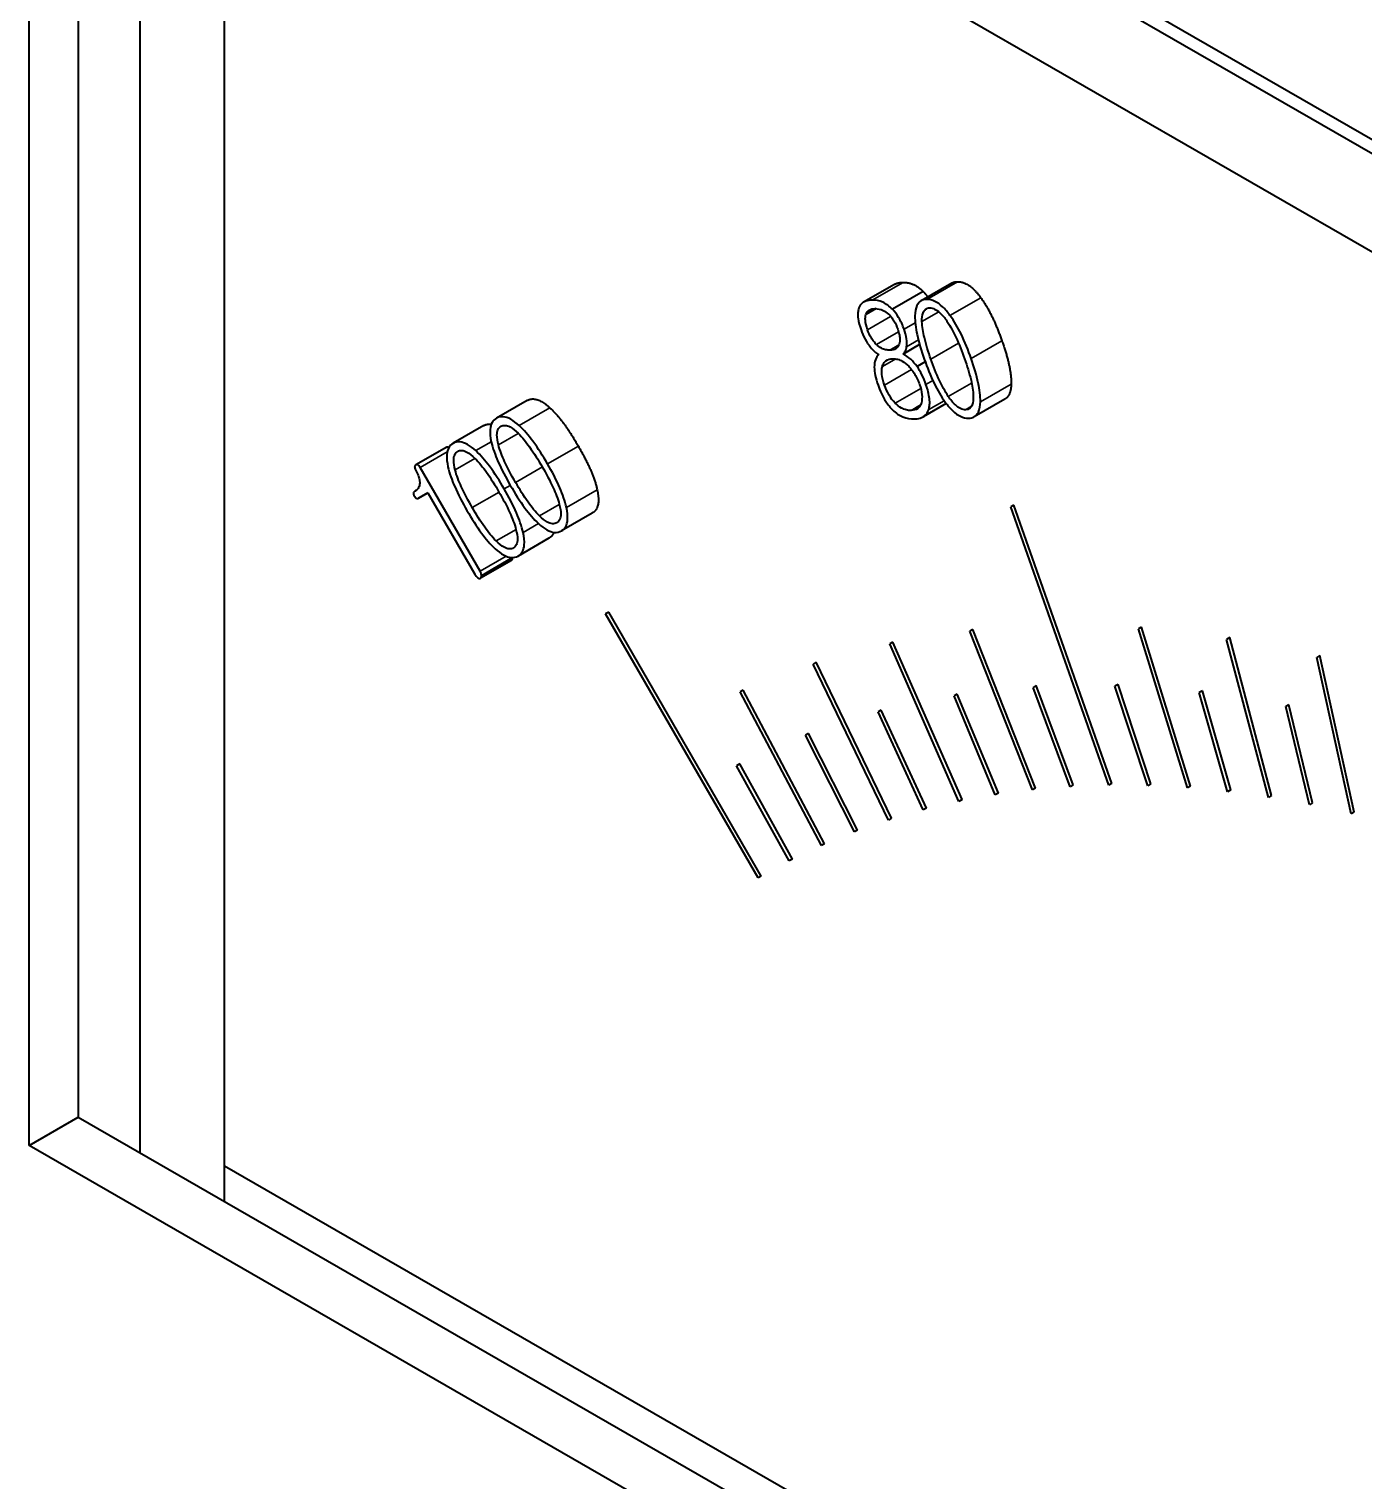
# Model space of a CAD drawing. Header units: millimetres. Extents: x 0 to 4752, y 0 to 3360.
# Drawn here: x 3766.16 to 3790.69, y 2688.41 to 2715.09 of the extents above; entities that cross this region are included whole.
import ezdxf

# ---------------------------------------------------------------- set-up
doc = ezdxf.new("R2010")
doc.units = ezdxf.units.MM
doc.header["$LTSCALE"] = 8
doc.layers.add('가시적인 것(ISO)', color=3, linetype='Continuous', lineweight=40)
doc.layers.add('가시적인 좁은 것(ISO)', color=3, linetype='Continuous', lineweight=35)

msp = doc.modelspace()

# ---------------------------------------------------------------- linework, layer by layer
at = {"layer": '가시적인 것(ISO)'}
for p, q in [((3766.161, 2727.279), (3827.255, 2692.097)), ((3766.161, 2694.577), (3766.161, 2727.279)), ((3767.066, 2726.757), (3767.066, 2695.098)), ((3827.029, 2691.962), (3768.198, 2725.84)), ((3768.198, 2725.84), (3768.198, 2694.446)), ((3771.168, 2722.331), (3824.059, 2691.873)), ((3769.753, 2693.551), (3769.753, 2721.511)), ((3783.119, 2710.425), (3782.554, 2710.099)), ((3782.063, 2710.401), (3781.497, 2710.075)), ((3782.591, 2710.271), (3782.025, 2709.946)), ((3781.725, 2709.956), (3781.538, 2709.848)), ((3782.526, 2709.294), (3782.226, 2709.121)), ((3782.629, 2708.977), (3782.478, 2708.891)), ((3775.315, 2708.268), (3774.749, 2707.943)), ((3784.095, 2708.293), (3783.529, 2707.968)), ((3783.015, 2708.213), (3782.59, 2707.968)), ((3774.519, 2707.806), (3773.953, 2707.481)), ((3773.836, 2707.41), (3773.27, 2707.084)), ((3774.449, 2705.13), (3773.346, 2707.039)), ((3773.317, 2706.472), (3773.488, 2706.571)), ((3773.488, 2706.57), (3773.317, 2706.471)), ((3773.488, 2706.571), (3774.351, 2705.077)), ((3776.509, 2706.197), (3775.943, 2705.871)), ((3784.259, 2706.344), (3784.202, 2706.311)), ((3786, 2701.197), (3784.202, 2706.311)), ((3786.057, 2701.229), (3784.259, 2706.344)), ((3775.713, 2705.735), (3775.147, 2705.41)), ((3775.041, 2705.374), (3774.475, 2705.048)), ((3775.024, 2705.328), (3774.458, 2705.002)), ((3776.813, 2704.377), (3776.757, 2704.345)), ((3779.557, 2699.495), (3776.757, 2704.345)), ((3779.613, 2699.527), (3776.813, 2704.377)), ((3783.503, 2704.061), (3783.447, 2704.028)), ((3784.599, 2701.113), (3783.447, 2704.028)), ((3784.655, 2701.146), (3783.503, 2704.061)), ((3786.605, 2704.102), (3786.548, 2704.069)), ((3787.447, 2701.151), (3786.548, 2704.069)), ((3787.504, 2701.183), (3786.605, 2704.102)), ((3782.033, 2703.829), (3781.977, 2703.796)), ((3783.249, 2700.9), (3781.977, 2703.796)), ((3783.305, 2700.933), (3782.033, 2703.829)), ((3788.224, 2703.911), (3788.167, 2703.878)), ((3788.934, 2700.975), (3788.167, 2703.878)), ((3788.991, 2701.008), (3788.224, 2703.911)), ((3789.88, 2703.579), (3789.824, 2703.547)), ((3790.455, 2700.671), (3789.824, 2703.547)), ((3790.511, 2700.703), (3789.88, 2703.579)), ((3780.624, 2703.457), (3780.568, 2703.424)), ((3781.955, 2700.558), (3780.568, 2703.424)), ((3782.011, 2700.591), (3780.624, 2703.457)), ((3779.283, 2702.946), (3779.226, 2702.913)), ((3780.779, 2700.122), (3779.283, 2702.946)), ((3784.669, 2703.029), (3784.612, 2702.996)), ((3785.293, 2701.171), (3784.612, 2702.996)), ((3785.35, 2701.204), (3784.669, 2703.029)), ((3786.173, 2703.049), (3786.116, 2703.016)), ((3786.718, 2701.19), (3786.116, 2703.016)), ((3786.775, 2701.223), (3786.173, 2703.049)), ((3787.722, 2702.932), (3787.665, 2702.899)), ((3788.242, 2701.112), (3787.722, 2702.932)), ((3780.723, 2700.089), (3779.226, 2702.913)), ((3783.216, 2702.872), (3783.159, 2702.84)), ((3783.917, 2701.023), (3783.159, 2702.84)), ((3783.973, 2701.055), (3783.216, 2702.872)), ((3788.186, 2701.079), (3787.665, 2702.899)), ((3789.31, 2702.678), (3789.254, 2702.646)), ((3789.747, 2700.872), (3789.31, 2702.678)), ((3781.82, 2702.579), (3781.763, 2702.547)), ((3782.594, 2700.745), (3781.763, 2702.547)), ((3782.651, 2700.778), (3781.82, 2702.579)), ((3789.691, 2700.839), (3789.254, 2702.646)), ((3780.486, 2702.151), (3780.429, 2702.119)), ((3781.387, 2700.372), (3780.486, 2702.151)), ((3781.331, 2700.34), (3780.429, 2702.119)), ((3779.22, 2701.59), (3779.163, 2701.557)), ((3780.131, 2699.808), (3779.163, 2701.557)), ((3780.188, 2699.84), (3779.22, 2701.59)), ((3784.655, 2701.146), (3784.599, 2701.113)), ((3785.35, 2701.204), (3785.293, 2701.171)), ((3786.057, 2701.229), (3786, 2701.197)), ((3786.775, 2701.223), (3786.718, 2701.19)), ((3787.504, 2701.183), (3787.447, 2701.151)), ((3788.242, 2701.112), (3788.186, 2701.079)), ((3783.305, 2700.933), (3783.249, 2700.9)), ((3783.973, 2701.055), (3783.917, 2701.023)), ((3788.991, 2701.008), (3788.934, 2700.975)), ((3789.747, 2700.872), (3789.691, 2700.839)), ((3782.011, 2700.591), (3781.955, 2700.558)), ((3782.651, 2700.778), (3782.594, 2700.745)), ((3790.511, 2700.703), (3790.455, 2700.671)), ((3781.387, 2700.372), (3781.331, 2700.34)), ((3780.779, 2700.122), (3780.723, 2700.089)), ((3780.188, 2699.84), (3780.131, 2699.808)), ((3779.613, 2699.527), (3779.557, 2699.495)), ((3766.161, 2694.577), (3767.066, 2695.098)), ((3767.066, 2695.098), (3827.255, 2660.437)), ((3827.255, 2659.395), (3766.161, 2694.577)), ((3769.753, 2694.205), (3806.098, 2673.275))]:
    msp.add_line(p, q, dxfattribs=at)
for points in [[(3782.063, 2710.401), (3782.124, 2710.436), (3782.221, 2710.438)], [(3782.221, 2710.438), (3782.429, 2710.44), (3782.591, 2710.271)], [(3783.119, 2710.425), (3783.163, 2710.45), (3783.224, 2710.451)], [(3783.224, 2710.451), (3783.434, 2710.454), (3783.65, 2710.157)], [(3782.591, 2710.271), (3782.636, 2710.225), (3782.675, 2710.169)], [(3783.65, 2710.157), (3783.861, 2709.872), (3784.039, 2709.364)], [(3784.039, 2709.364), (3784.217, 2708.858), (3784.208, 2708.57)], [(3784.208, 2708.57), (3784.203, 2708.356), (3784.095, 2708.293)], [(3775.314, 2708.268), (3775.481, 2708.364), (3775.732, 2708.133)], [(3775.732, 2708.133), (3775.976, 2707.912), (3776.255, 2707.43)], [(3774.518, 2707.806), (3774.581, 2707.842), (3774.655, 2707.832)], [(3773.836, 2707.41), (3773.856, 2707.422), (3773.878, 2707.407)], [(3776.255, 2707.43), (3776.531, 2706.951), (3776.601, 2706.628)], [(3776.601, 2706.628), (3776.676, 2706.294), (3776.51, 2706.198)], [(3775.806, 2705.845), (3775.778, 2705.773), (3775.714, 2705.736)], [(3775.041, 2705.374), (3775.042, 2705.339), (3775.024, 2705.328)], [(3775.04, 2705.381), (3775.041, 2705.377), (3775.041, 2705.374)]]:
    msp.add_open_spline(points, degree=2, dxfattribs=at)
for points, knots in [([(3781.4, 2709.937), (3781.395, 2709.914), (3781.392, 2709.889), (3781.39, 2709.835), (3781.392, 2709.806), (3781.405, 2709.709), (3781.425, 2709.638), (3781.449, 2709.567)], [-0.05407742, -0.05407742, -0.05407742, -0.05407742, -0.04170387, -0.04170387, -0.02885401, -0.02885401, 0, 0, 0, 0]), ([(3781.656, 2710.112), (3781.614, 2710.111), (3781.573, 2710.106), (3781.505, 2710.082), (3781.476, 2710.065), (3781.428, 2710.014), (3781.41, 2709.98), (3781.4, 2709.937)], [-0.06915213, -0.06915213, -0.06915213, -0.06915213, -0.04431365, -0.04431365, -0.02283702, -0.02283702, 0, 0, 0, 0]), ([(3781.538, 2709.848), (3781.544, 2709.866), (3781.552, 2709.881), (3781.572, 2709.908), (3781.585, 2709.919), (3781.63, 2709.948), (3781.67, 2709.955), (3781.71, 2709.956)], [-0.04510569, -0.04510569, -0.04510569, -0.04510569, -0.03487491, -0.03487491, -0.02424147, -0.02424147, 0, 0, 0, 0]), ([(3782.025, 2709.946), (3781.998, 2709.974), (3781.97, 2709.998), (3781.911, 2710.041), (3781.881, 2710.058), (3781.783, 2710.103), (3781.717, 2710.113), (3781.656, 2710.112)], [-0.06771176, -0.06771176, -0.06771176, -0.06771176, -0.05229404, -0.05229404, -0.03639937, -0.03639937, 0, 0, 0, 0]), ([(3781.71, 2709.956), (3781.756, 2709.956), (3781.806, 2709.948), (3781.891, 2709.907), (3781.924, 2709.884), (3781.957, 2709.854)], [-0.04530041, -0.04530041, -0.04530041, -0.04530041, -0.01808286, -0.01808286, 0, 0, 0, 0]), ([(3782.241, 2709.578), (3782.215, 2709.651), (3782.182, 2709.725), (3782.107, 2709.851), (3782.068, 2709.901), (3782.025, 2709.946)], [-0.05490986, -0.05490986, -0.05490986, -0.05490986, -0.02467919, -0.02467919, 0, 0, 0, 0]), ([(3782.658, 2710.125), (3782.618, 2710.125), (3782.58, 2710.116), (3782.518, 2710.077), (3782.494, 2710.049), (3782.452, 2709.96), (3782.442, 2709.894), (3782.44, 2709.823)], [-0.08068744, -0.08068744, -0.08068744, -0.08068744, -0.0564576, -0.0564576, -0.03310081, -0.03310081, 0, 0, 0, 0]), ([(3782.569, 2709.719), (3782.568, 2709.776), (3782.573, 2709.832), (3782.599, 2709.904), (3782.615, 2709.928), (3782.657, 2709.961), (3782.683, 2709.969), (3782.713, 2709.969)], [-0.06062977, -0.06062977, -0.06062977, -0.06062977, -0.03469408, -0.03469408, -0.01781987, -0.01781987, 0, 0, 0, 0]), ([(3783.084, 2709.831), (3783.041, 2709.89), (3782.995, 2709.945), (3782.9, 2710.034), (3782.854, 2710.067), (3782.755, 2710.115), (3782.705, 2710.126), (3782.658, 2710.125)], [-0.08043735, -0.08043735, -0.08043735, -0.08043735, -0.05283354, -0.05283354, -0.02780895, -0.02780895, 0, 0, 0, 0]), ([(3782.713, 2709.969), (3782.741, 2709.969), (3782.771, 2709.963), (3782.833, 2709.934), (3782.864, 2709.913), (3782.943, 2709.841), (3782.989, 2709.784), (3783.029, 2709.725)], [-0.06015213, -0.06015213, -0.06015213, -0.06015213, -0.04359102, -0.04359102, -0.02696915, -0.02696915, 0, 0, 0, 0]), ([(3781.569, 2709.569), (3781.549, 2709.627), (3781.533, 2709.685), (3781.526, 2709.78), (3781.528, 2709.816), (3781.538, 2709.848)], [-0.04154708, -0.04154708, -0.04154708, -0.04154708, -0.01773425, -0.01773425, 0, 0, 0, 0]), ([(3781.957, 2709.854), (3781.975, 2709.837), (3781.991, 2709.818), (3782.024, 2709.778), (3782.038, 2709.756), (3782.083, 2709.683), (3782.106, 2709.63), (3782.125, 2709.576)], [-0.04176558, -0.04176558, -0.04176558, -0.04176558, -0.03193271, -0.03193271, -0.02197825, -0.02197825, 0, 0, 0, 0]), ([(3782.44, 2709.823), (3782.437, 2709.717), (3782.454, 2709.598), (3782.511, 2709.332), (3782.559, 2709.176), (3782.612, 2709.026)], [-0.1107241, -0.1107241, -0.1107241, -0.1107241, -0.0614603, -0.0614603, 0, 0, 0, 0]), ([(3782.733, 2709.028), (3782.687, 2709.158), (3782.644, 2709.295), (3782.59, 2709.523), (3782.572, 2709.627), (3782.569, 2709.719)], [-0.0950204, -0.0950204, -0.0950204, -0.0950204, -0.04148092, -0.04148092, 0, 0, 0, 0]), ([(3783.029, 2709.725), (3783.091, 2709.634), (3783.146, 2709.531), (3783.253, 2709.303), (3783.306, 2709.166), (3783.352, 2709.036)], [-0.09489707, -0.09489707, -0.09489707, -0.09489707, -0.0534092, -0.0534092, 0, 0, 0, 0]), ([(3783.473, 2709.038), (3783.421, 2709.188), (3783.359, 2709.344), (3783.229, 2709.608), (3783.162, 2709.726), (3783.084, 2709.831)], [-0.1110915, -0.1110915, -0.1110915, -0.1110915, -0.0494916, -0.0494916, 0, 0, 0, 0]), ([(3781.449, 2709.567), (3781.47, 2709.509), (3781.495, 2709.45), (3781.554, 2709.341), (3781.586, 2709.292), (3781.623, 2709.247)], [-0.04641382, -0.04641382, -0.04641382, -0.04641382, -0.02231225, -0.02231225, 0, 0, 0, 0]), ([(3781.731, 2709.297), (3781.714, 2709.314), (3781.698, 2709.332), (3781.668, 2709.371), (3781.653, 2709.392), (3781.611, 2709.464), (3781.587, 2709.516), (3781.569, 2709.569)], [-0.04065357, -0.04065357, -0.04065357, -0.04065357, -0.03118607, -0.03118607, -0.02151807, -0.02151807, 0, 0, 0, 0]), ([(3782.125, 2709.576), (3782.136, 2709.546), (3782.145, 2709.516), (3782.158, 2709.459), (3782.162, 2709.432), (3782.165, 2709.368), (3782.161, 2709.333), (3782.151, 2709.303)], [-0.04122311, -0.04122311, -0.04122311, -0.04122311, -0.02883464, -0.02883464, -0.01752909, -0.01752909, 0, 0, 0, 0]), ([(3782.287, 2709.256), (3782.294, 2709.301), (3782.293, 2709.35), (3782.277, 2709.46), (3782.261, 2709.519), (3782.241, 2709.578)], [-0.04692104, -0.04692104, -0.04692104, -0.04692104, -0.02419071, -0.02419071, 0, 0, 0, 0]), ([(3781.623, 2709.247), (3781.647, 2709.218), (3781.672, 2709.191), (3781.723, 2709.146), (3781.748, 2709.128), (3781.774, 2709.115)], [-0.02801465, -0.02801465, -0.02801465, -0.02801465, -0.01348412, -0.01348412, 0, 0, 0, 0]), ([(3781.774, 2709.115), (3781.748, 2709.088), (3781.727, 2709.055), (3781.7, 2708.975), (3781.693, 2708.93), (3781.693, 2708.88)], [-0.04643335, -0.04643335, -0.04643335, -0.04643335, -0.02288948, -0.02288948, 0, 0, 0, 0]), ([(3781.979, 2709.192), (3781.954, 2709.192), (3781.928, 2709.194), (3781.877, 2709.206), (3781.852, 2709.215), (3781.794, 2709.244), (3781.762, 2709.267), (3781.731, 2709.297)], [-0.04554297, -0.04554297, -0.04554297, -0.04554297, -0.03061436, -0.03061436, -0.01732928, -0.01732928, 0, 0, 0, 0]), ([(3782.151, 2709.303), (3782.144, 2709.285), (3782.136, 2709.269), (3782.116, 2709.241), (3782.103, 2709.23), (3782.058, 2709.2), (3782.019, 2709.193), (3781.979, 2709.192)], [-0.04532425, -0.04532425, -0.04532425, -0.04532425, -0.03487391, -0.03487391, -0.02413803, -0.02413803, 0, 0, 0, 0]), ([(3782.226, 2709.121), (3782.242, 2709.136), (3782.254, 2709.155), (3782.275, 2709.2), (3782.282, 2709.227), (3782.287, 2709.256)], [-0.02846102, -0.02846102, -0.02846102, -0.02846102, -0.01475287, -0.01475287, 0, 0, 0, 0]), ([(3782.478, 2708.891), (3782.443, 2708.941), (3782.404, 2708.986), (3782.318, 2709.065), (3782.272, 2709.097), (3782.226, 2709.121)], [-0.04774051, -0.04774051, -0.04774051, -0.04774051, -0.02439817, -0.02439817, 0, 0, 0, 0]), ([(3781.693, 2708.88), (3781.694, 2708.832), (3781.7, 2708.781), (3781.723, 2708.669), (3781.741, 2708.61), (3781.762, 2708.55)], [-0.04646576, -0.04646576, -0.04646576, -0.04646576, -0.02440718, -0.02440718, 0, 0, 0, 0]), ([(3781.881, 2708.552), (3781.858, 2708.619), (3781.84, 2708.686), (3781.828, 2708.802), (3781.83, 2708.849), (3781.841, 2708.891)], [-0.05021029, -0.05021029, -0.05021029, -0.05021029, -0.02272057, -0.02272057, 0, 0, 0, 0]), ([(3781.841, 2708.891), (3781.847, 2708.914), (3781.856, 2708.935), (3781.879, 2708.972), (3781.892, 2708.987), (3781.943, 2709.025), (3781.987, 2709.035), (3782.034, 2709.036)], [-0.05379278, -0.05379278, -0.05379278, -0.05379278, -0.04091921, -0.04091921, -0.02808489, -0.02808489, 0, 0, 0, 0]), ([(3782.034, 2709.036), (3782.062, 2709.036), (3782.091, 2709.033), (3782.149, 2709.018), (3782.177, 2709.007), (3782.246, 2708.968), (3782.286, 2708.937), (3782.325, 2708.897)], [-0.05361032, -0.05361032, -0.05361032, -0.05361032, -0.03702101, -0.03702101, -0.02189017, -0.02189017, 0, 0, 0, 0]), ([(3782.325, 2708.897), (3782.346, 2708.876), (3782.366, 2708.852), (3782.405, 2708.802), (3782.422, 2708.776), (3782.475, 2708.688), (3782.503, 2708.624), (3782.526, 2708.56)], [-0.0503727, -0.0503727, -0.0503727, -0.0503727, -0.03835642, -0.03835642, -0.02626368, -0.02626368, 0, 0, 0, 0]), ([(3782.643, 2708.562), (3782.622, 2708.622), (3782.597, 2708.683), (3782.542, 2708.794), (3782.512, 2708.844), (3782.478, 2708.891)], [-0.04655552, -0.04655552, -0.04655552, -0.04655552, -0.02179241, -0.02179241, 0, 0, 0, 0]), ([(3782.612, 2709.026), (3782.664, 2708.877), (3782.726, 2708.722), (3782.854, 2708.459), (3782.921, 2708.341), (3782.998, 2708.236)], [-0.1105947, -0.1105947, -0.1105947, -0.1105947, -0.0492863, -0.0492863, 0, 0, 0, 0]), ([(3783.053, 2708.342), (3782.991, 2708.433), (3782.937, 2708.536), (3782.831, 2708.763), (3782.779, 2708.899), (3782.733, 2709.028)], [-0.09442381, -0.09442381, -0.09442381, -0.09442381, -0.0531236, -0.0531236, 0, 0, 0, 0]), ([(3783.352, 2709.036), (3783.398, 2708.907), (3783.44, 2708.771), (3783.494, 2708.543), (3783.511, 2708.44), (3783.513, 2708.348)], [-0.09482066, -0.09482066, -0.09482066, -0.09482066, -0.04153437, -0.04153437, 0, 0, 0, 0]), ([(3783.642, 2708.244), (3783.646, 2708.35), (3783.63, 2708.469), (3783.573, 2708.733), (3783.526, 2708.889), (3783.473, 2709.038)], [-0.1105512, -0.1105512, -0.1105512, -0.1105512, -0.0612203, -0.0612203, 0, 0, 0, 0]), ([(3781.762, 2708.55), (3781.797, 2708.449), (3781.843, 2708.345), (3781.942, 2708.192), (3781.985, 2708.138), (3782.033, 2708.092)], [-0.06856266, -0.06856266, -0.06856266, -0.06856266, -0.02687934, -0.02687934, 0, 0, 0, 0]), ([(3782.076, 2708.221), (3782.035, 2708.263), (3781.998, 2708.312), (3781.931, 2708.426), (3781.903, 2708.489), (3781.881, 2708.552)], [-0.04950681, -0.04950681, -0.04950681, -0.04950681, -0.02580854, -0.02580854, 0, 0, 0, 0]), ([(3782.526, 2708.56), (3782.547, 2708.498), (3782.562, 2708.435), (3782.574, 2708.321), (3782.57, 2708.271), (3782.558, 2708.227)], [-0.04998373, -0.04998373, -0.04998373, -0.04998373, -0.02421284, -0.02421284, 0, 0, 0, 0]), ([(3782.693, 2708.1), (3782.702, 2708.128), (3782.708, 2708.158), (3782.713, 2708.224), (3782.712, 2708.26), (3782.699, 2708.382), (3782.674, 2708.473), (3782.643, 2708.562)], [-0.06850631, -0.06850631, -0.06850631, -0.06850631, -0.05280111, -0.05280111, -0.03660124, -0.03660124, 0, 0, 0, 0]), ([(3783.371, 2708.098), (3783.342, 2708.098), (3783.311, 2708.104), (3783.247, 2708.134), (3783.215, 2708.157), (3783.136, 2708.228), (3783.092, 2708.284), (3783.053, 2708.342)], [-0.0606517, -0.0606517, -0.0606517, -0.0606517, -0.04343053, -0.04343053, -0.02630267, -0.02630267, 0, 0, 0, 0]), ([(3783.513, 2708.348), (3783.515, 2708.291), (3783.51, 2708.235), (3783.484, 2708.162), (3783.469, 2708.139), (3783.427, 2708.106), (3783.401, 2708.098), (3783.371, 2708.098)], [-0.06036726, -0.06036726, -0.06036726, -0.06036726, -0.03433895, -0.03433895, -0.01769854, -0.01769854, 0, 0, 0, 0]), ([(3782.033, 2708.092), (3782.062, 2708.064), (3782.092, 2708.04), (3782.154, 2707.998), (3782.185, 2707.981), (3782.289, 2707.938), (3782.359, 2707.928), (3782.423, 2707.929)], [-0.07135001, -0.07135001, -0.07135001, -0.07135001, -0.05517968, -0.05517968, -0.03837362, -0.03837362, 0, 0, 0, 0]), ([(3782.368, 2708.085), (3782.34, 2708.084), (3782.31, 2708.087), (3782.252, 2708.102), (3782.224, 2708.113), (3782.154, 2708.151), (3782.115, 2708.182), (3782.076, 2708.221)], [-0.05376923, -0.05376923, -0.05376923, -0.05376923, -0.03698159, -0.03698159, -0.02175181, -0.02175181, 0, 0, 0, 0]), ([(3782.558, 2708.227), (3782.552, 2708.204), (3782.543, 2708.183), (3782.52, 2708.148), (3782.507, 2708.133), (3782.457, 2708.096), (3782.414, 2708.085), (3782.368, 2708.085)], [-0.05287775, -0.05287775, -0.05287775, -0.05287775, -0.04015714, -0.04015714, -0.02751106, -0.02751106, 0, 0, 0, 0]), ([(3782.423, 2707.929), (3782.462, 2707.929), (3782.501, 2707.934), (3782.567, 2707.954), (3782.596, 2707.969), (3782.653, 2708.017), (3782.678, 2708.053), (3782.693, 2708.1)], [-0.07137494, -0.07137494, -0.07137494, -0.07137494, -0.0478853, -0.0478853, -0.0270152, -0.0270152, 0, 0, 0, 0]), ([(3782.998, 2708.236), (3783.04, 2708.177), (3783.087, 2708.122), (3783.181, 2708.034), (3783.228, 2708), (3783.328, 2707.952), (3783.378, 2707.941), (3783.426, 2707.942)], [-0.08079674, -0.08079674, -0.08079674, -0.08079674, -0.05338063, -0.05338063, -0.02816882, -0.02816882, 0, 0, 0, 0]), ([(3783.426, 2707.942), (3783.466, 2707.942), (3783.503, 2707.951), (3783.565, 2707.99), (3783.588, 2708.018), (3783.63, 2708.107), (3783.641, 2708.173), (3783.642, 2708.244)], [-0.08032187, -0.08032187, -0.08032187, -0.08032187, -0.05634387, -0.05634387, -0.03316511, -0.03316511, 0, 0, 0, 0]), ([(3774.749, 2707.942), (3774.716, 2707.923), (3774.689, 2707.897), (3774.65, 2707.826), (3774.638, 2707.785), (3774.628, 2707.668), (3774.638, 2707.59), (3774.655, 2707.511)], [-0.08068744, -0.08068744, -0.08068744, -0.08068744, -0.0564576, -0.0564576, -0.03310081, -0.03310081, 0, 0, 0, 0]), ([(3775.167, 2707.807), (3775.117, 2707.853), (3775.065, 2707.894), (3774.966, 2707.949), (3774.92, 2707.965), (3774.828, 2707.974), (3774.786, 2707.964), (3774.749, 2707.942)], [-0.08043735, -0.08043735, -0.08043735, -0.08043735, -0.05283354, -0.05283354, -0.02780895, -0.02780895, 0, 0, 0, 0]), ([(3774.786, 2707.453), (3774.77, 2707.516), (3774.759, 2707.579), (3774.761, 2707.672), (3774.766, 2707.704), (3774.791, 2707.76), (3774.81, 2707.78), (3774.834, 2707.794)], [-0.06062977, -0.06062977, -0.06062977, -0.06062977, -0.03469408, -0.03469408, -0.01781987, -0.01781987, 0, 0, 0, 0]), ([(3774.834, 2707.794), (3774.856, 2707.807), (3774.881, 2707.813), (3774.939, 2707.809), (3774.969, 2707.799), (3775.051, 2707.755), (3775.103, 2707.712), (3775.151, 2707.665)], [-0.06015213, -0.06015213, -0.06015213, -0.06015213, -0.04359102, -0.04359102, -0.02696915, -0.02696915, 0, 0, 0, 0]), ([(3775.689, 2707.104), (3775.607, 2707.246), (3775.516, 2707.391), (3775.342, 2707.625), (3775.256, 2707.726), (3775.167, 2707.807)], [-0.1110915, -0.1110915, -0.1110915, -0.1110915, -0.0494916, -0.0494916, 0, 0, 0, 0]), ([(3773.953, 2707.48), (3773.92, 2707.462), (3773.893, 2707.435), (3773.854, 2707.364), (3773.842, 2707.323), (3773.832, 2707.206), (3773.842, 2707.128), (3773.859, 2707.049)], [-0.08068744, -0.08068744, -0.08068744, -0.08068744, -0.0564576, -0.0564576, -0.03310081, -0.03310081, 0, 0, 0, 0]), ([(3774.371, 2707.346), (3774.321, 2707.391), (3774.269, 2707.432), (3774.17, 2707.487), (3774.124, 2707.503), (3774.032, 2707.512), (3773.99, 2707.502), (3773.953, 2707.48)], [-0.08043735, -0.08043735, -0.08043735, -0.08043735, -0.05283354, -0.05283354, -0.02780895, -0.02780895, 0, 0, 0, 0]), ([(3774.655, 2707.511), (3774.682, 2707.392), (3774.727, 2707.268), (3774.843, 2707), (3774.923, 2706.849), (3775.005, 2706.707)], [-0.1107241, -0.1107241, -0.1107241, -0.1107241, -0.0614603, -0.0614603, 0, 0, 0, 0]), ([(3775.151, 2707.665), (3775.225, 2707.592), (3775.296, 2707.503), (3775.442, 2707.299), (3775.521, 2707.171), (3775.593, 2707.048)], [-0.09489707, -0.09489707, -0.09489707, -0.09489707, -0.0534092, -0.0534092, 0, 0, 0, 0]), ([(3773.99, 2706.992), (3773.974, 2707.054), (3773.963, 2707.118), (3773.965, 2707.21), (3773.971, 2707.242), (3773.995, 2707.298), (3774.014, 2707.318), (3774.038, 2707.332)], [-0.06062977, -0.06062977, -0.06062977, -0.06062977, -0.03469408, -0.03469408, -0.01781987, -0.01781987, 0, 0, 0, 0]), ([(3774.038, 2707.332), (3774.06, 2707.345), (3774.085, 2707.351), (3774.143, 2707.347), (3774.173, 2707.337), (3774.255, 2707.293), (3774.307, 2707.251), (3774.355, 2707.204)], [-0.06015213, -0.06015213, -0.06015213, -0.06015213, -0.04359102, -0.04359102, -0.02696915, -0.02696915, 0, 0, 0, 0]), ([(3774.355, 2707.204), (3774.429, 2707.131), (3774.501, 2707.041), (3774.647, 2706.837), (3774.726, 2706.71), (3774.797, 2706.586)], [-0.09489707, -0.09489707, -0.09489707, -0.09489707, -0.0534092, -0.0534092, 0, 0, 0, 0]), ([(3774.893, 2706.642), (3774.811, 2706.784), (3774.72, 2706.929), (3774.546, 2707.163), (3774.461, 2707.264), (3774.371, 2707.346)], [-0.1110915, -0.1110915, -0.1110915, -0.1110915, -0.0494916, -0.0494916, 0, 0, 0, 0]), ([(3775.101, 2706.763), (3775.03, 2706.886), (3774.959, 2707.018), (3774.855, 2707.247), (3774.813, 2707.353), (3774.786, 2707.453)], [-0.0950204, -0.0950204, -0.0950204, -0.0950204, -0.04148092, -0.04148092, 0, 0, 0, 0]), ([(3773.267, 2707.082), (3773.261, 2707.078), (3773.254, 2707.072), (3773.248, 2707.058), (3773.247, 2707.053), (3773.247, 2707.039), (3773.248, 2707.031), (3773.253, 2707.013), (3773.258, 2707.001), (3773.264, 2706.991)], [-0.01611105, -0.01611105, -0.01611105, -0.01611105, -0.01088889, -0.01088889, -0.0077386, -0.0077386, -0.0045114, -0.0045114, 0, 0, 0, 0]), ([(3773.264, 2706.991), (3773.281, 2706.96), (3773.296, 2706.927), (3773.32, 2706.867), (3773.329, 2706.839), (3773.34, 2706.782), (3773.342, 2706.754), (3773.339, 2706.729)], [-0.03733062, -0.03733062, -0.03733062, -0.03733062, -0.02405332, -0.02405332, -0.01252804, -0.01252804, 0, 0, 0, 0]), ([(3773.346, 2707.039), (3773.342, 2707.046), (3773.338, 2707.053), (3773.329, 2707.065), (3773.324, 2707.071), (3773.314, 2707.08), (3773.309, 2707.083), (3773.298, 2707.089), (3773.293, 2707.09), (3773.28, 2707.089), (3773.273, 2707.086), (3773.267, 2707.082)], [-0.01620286, -0.01620286, -0.01620286, -0.01620286, -0.01306942, -0.01306942, -0.01038676, -0.01038676, -0.00768509, -0.00768509, -0.00466599, -0.00466599, 0, 0, 0, 0]), ([(3773.859, 2707.049), (3773.886, 2706.93), (3773.931, 2706.806), (3774.047, 2706.539), (3774.127, 2706.387), (3774.209, 2706.245)], [-0.1107241, -0.1107241, -0.1107241, -0.1107241, -0.0614603, -0.0614603, 0, 0, 0, 0]), ([(3774.306, 2706.301), (3774.234, 2706.425), (3774.163, 2706.557), (3774.059, 2706.785), (3774.017, 2706.891), (3773.99, 2706.992)], [-0.0950204, -0.0950204, -0.0950204, -0.0950204, -0.04148092, -0.04148092, 0, 0, 0, 0]), ([(3775.593, 2707.048), (3775.663, 2706.925), (3775.734, 2706.794), (3775.837, 2706.566), (3775.879, 2706.46), (3775.905, 2706.36)], [-0.09482066, -0.09482066, -0.09482066, -0.09482066, -0.04153437, -0.04153437, 0, 0, 0, 0]), ([(3776.036, 2706.302), (3776.01, 2706.421), (3775.966, 2706.545), (3775.85, 2706.812), (3775.771, 2706.963), (3775.689, 2707.104)], [-0.1105512, -0.1105512, -0.1105512, -0.1105512, -0.0612203, -0.0612203, 0, 0, 0, 0]), ([(3773.339, 2706.729), (3773.335, 2706.698), (3773.324, 2706.672), (3773.291, 2706.627), (3773.266, 2706.607), (3773.241, 2706.593)], [-0.03444387, -0.03444387, -0.03444387, -0.03444387, -0.01903744, -0.01903744, 0, 0, 0, 0]), ([(3775.005, 2706.707), (3775.087, 2706.566), (3775.177, 2706.422), (3775.35, 2706.188), (3775.435, 2706.087), (3775.524, 2706.006)], [-0.1105947, -0.1105947, -0.1105947, -0.1105947, -0.0492863, -0.0492863, 0, 0, 0, 0]), ([(3775.54, 2706.148), (3775.466, 2706.221), (3775.396, 2706.31), (3775.251, 2706.514), (3775.172, 2706.64), (3775.101, 2706.763)], [-0.09442381, -0.09442381, -0.09442381, -0.09442381, -0.0531236, -0.0531236, 0, 0, 0, 0]), ([(3773.241, 2706.593), (3773.237, 2706.591), (3773.234, 2706.588), (3773.228, 2706.581), (3773.226, 2706.578), (3773.224, 2706.57), (3773.223, 2706.565), (3773.224, 2706.553), (3773.225, 2706.547), (3773.231, 2706.53), (3773.237, 2706.52), (3773.242, 2706.511)], [-0.01431309, -0.01431309, -0.01431309, -0.01431309, -0.0115264, -0.0115264, -0.0091446, -0.0091446, -0.00677247, -0.00677247, -0.00411568, -0.00411568, 0, 0, 0, 0]), ([(3773.242, 2706.511), (3773.246, 2706.505), (3773.249, 2706.5), (3773.257, 2706.49), (3773.26, 2706.486), (3773.269, 2706.477), (3773.274, 2706.473), (3773.285, 2706.468), (3773.291, 2706.466), (3773.304, 2706.466), (3773.311, 2706.468), (3773.317, 2706.472)], [-0.01499342, -0.01499342, -0.01499342, -0.01499342, -0.01255255, -0.01255255, -0.01039179, -0.01039179, -0.00763305, -0.00763305, -0.00460152, -0.00460152, 0, 0, 0, 0]), ([(3774.797, 2706.586), (3774.868, 2706.464), (3774.938, 2706.332), (3775.041, 2706.104), (3775.083, 2705.998), (3775.109, 2705.898)], [-0.09482066, -0.09482066, -0.09482066, -0.09482066, -0.04153437, -0.04153437, 0, 0, 0, 0]), ([(3775.24, 2705.841), (3775.214, 2705.959), (3775.17, 2706.083), (3775.054, 2706.35), (3774.975, 2706.501), (3774.893, 2706.642)], [-0.1105512, -0.1105512, -0.1105512, -0.1105512, -0.0612203, -0.0612203, 0, 0, 0, 0]), ([(3774.209, 2706.245), (3774.291, 2706.104), (3774.381, 2705.96), (3774.554, 2705.726), (3774.639, 2705.625), (3774.728, 2705.544)], [-0.1105947, -0.1105947, -0.1105947, -0.1105947, -0.0492863, -0.0492863, 0, 0, 0, 0]), ([(3774.744, 2705.686), (3774.671, 2705.759), (3774.6, 2705.848), (3774.455, 2706.052), (3774.376, 2706.179), (3774.306, 2706.301)], [-0.09442381, -0.09442381, -0.09442381, -0.09442381, -0.0531236, -0.0531236, 0, 0, 0, 0]), ([(3775.858, 2706.02), (3775.835, 2706.006), (3775.809, 2706), (3775.75, 2706.004), (3775.719, 2706.015), (3775.637, 2706.059), (3775.586, 2706.101), (3775.54, 2706.148)], [-0.0606517, -0.0606517, -0.0606517, -0.0606517, -0.04343053, -0.04343053, -0.02630267, -0.02630267, 0, 0, 0, 0]), ([(3775.905, 2706.36), (3775.922, 2706.297), (3775.933, 2706.233), (3775.931, 2706.141), (3775.926, 2706.109), (3775.901, 2706.054), (3775.882, 2706.034), (3775.858, 2706.02)], [-0.06036726, -0.06036726, -0.06036726, -0.06036726, -0.03433895, -0.03433895, -0.01769854, -0.01769854, 0, 0, 0, 0]), ([(3775.944, 2705.872), (3775.976, 2705.89), (3776.003, 2705.916), (3776.042, 2705.987), (3776.053, 2706.028), (3776.063, 2706.145), (3776.053, 2706.223), (3776.036, 2706.302)], [-0.08032187, -0.08032187, -0.08032187, -0.08032187, -0.05634387, -0.05634387, -0.03316511, -0.03316511, 0, 0, 0, 0]), ([(3775.109, 2705.898), (3775.126, 2705.835), (3775.137, 2705.771), (3775.135, 2705.679), (3775.13, 2705.647), (3775.105, 2705.592), (3775.086, 2705.572), (3775.063, 2705.558)], [-0.06036726, -0.06036726, -0.06036726, -0.06036726, -0.03433895, -0.03433895, -0.01769854, -0.01769854, 0, 0, 0, 0]), ([(3775.524, 2706.006), (3775.574, 2705.96), (3775.625, 2705.92), (3775.725, 2705.865), (3775.77, 2705.848), (3775.863, 2705.839), (3775.906, 2705.85), (3775.944, 2705.872)], [-0.08079674, -0.08079674, -0.08079674, -0.08079674, -0.05338063, -0.05338063, -0.02816882, -0.02816882, 0, 0, 0, 0]), ([(3775.063, 2705.558), (3775.04, 2705.545), (3775.013, 2705.538), (3774.954, 2705.542), (3774.923, 2705.553), (3774.841, 2705.598), (3774.791, 2705.639), (3774.744, 2705.686)], [-0.0606517, -0.0606517, -0.0606517, -0.0606517, -0.04343053, -0.04343053, -0.02630267, -0.02630267, 0, 0, 0, 0]), ([(3775.148, 2705.41), (3775.18, 2705.428), (3775.207, 2705.455), (3775.246, 2705.525), (3775.257, 2705.566), (3775.267, 2705.683), (3775.257, 2705.761), (3775.24, 2705.841)], [-0.08032187, -0.08032187, -0.08032187, -0.08032187, -0.05634387, -0.05634387, -0.03316511, -0.03316511, 0, 0, 0, 0]), ([(3774.728, 2705.544), (3774.778, 2705.498), (3774.829, 2705.458), (3774.929, 2705.403), (3774.975, 2705.386), (3775.068, 2705.377), (3775.11, 2705.388), (3775.148, 2705.41)], [-0.08079674, -0.08079674, -0.08079674, -0.08079674, -0.05338063, -0.05338063, -0.02816882, -0.02816882, 0, 0, 0, 0]), ([(3774.351, 2705.077), (3774.359, 2705.062), (3774.368, 2705.049), (3774.388, 2705.026), (3774.398, 2705.017), (3774.408, 2705.009)], [-0.01173735, -0.01173735, -0.01173735, -0.01173735, -0.00561677, -0.00561677, 0, 0, 0, 0]), ([(3774.475, 2705.048), (3774.475, 2705.054), (3774.474, 2705.06), (3774.472, 2705.073), (3774.471, 2705.08), (3774.464, 2705.101), (3774.457, 2705.116), (3774.449, 2705.13)], [-0.01152378, -0.01152378, -0.01152378, -0.01152378, -0.00879692, -0.00879692, -0.00604611, -0.00604611, 0, 0, 0, 0]), ([(3774.408, 2705.009), (3774.417, 2705.004), (3774.426, 2705.001), (3774.443, 2704.998), (3774.451, 2704.999), (3774.458, 2705.002)], [-0.009688694, -0.009688694, -0.009688694, -0.009688694, -0.004872154, -0.004872154, 0, 0, 0, 0]), ([(3774.458, 2705.002), (3774.461, 2705.004), (3774.464, 2705.006), (3774.468, 2705.012), (3774.47, 2705.015), (3774.475, 2705.027), (3774.475, 2705.037), (3774.475, 2705.048)], [-0.009372928, -0.009372928, -0.009372928, -0.009372928, -0.007089315, -0.007089315, -0.004840561, -0.004840561, 0, 0, 0, 0])]:
    msp.add_open_spline(points, degree=3, knots=knots, dxfattribs=at)
at = {"layer": '가시적인 좁은 것(ISO)'}
for p, q in [((3782.221, 2710.438), (3781.656, 2710.112)), ((3783.224, 2710.451), (3782.658, 2710.125)), ((3783.65, 2710.157), (3783.084, 2709.831)), ((3782.88, 2709.898), (3782.569, 2709.719)), ((3781.994, 2709.814), (3781.569, 2709.569)), ((3782.445, 2709.695), (3782.241, 2709.578)), ((3782.139, 2709.532), (3781.731, 2709.297)), ((3782.503, 2709.38), (3782.287, 2709.256)), ((3784.039, 2709.364), (3783.473, 2709.038)), ((3782.145, 2709.288), (3781.979, 2709.192)), ((3783.242, 2709.321), (3782.733, 2709.028)), ((3782.087, 2709.032), (3781.841, 2708.891)), ((3782.377, 2708.838), (3781.881, 2708.552)), ((3782.769, 2708.634), (3782.643, 2708.562)), ((3783.482, 2708.589), (3783.053, 2708.342)), ((3784.208, 2708.57), (3783.642, 2708.244)), ((3782.547, 2708.491), (3782.076, 2708.221)), ((3775.732, 2708.133), (3775.167, 2707.807)), ((3782.542, 2708.185), (3782.368, 2708.085)), ((3782.977, 2708.264), (3782.693, 2708.1)), ((3783.481, 2708.161), (3783.371, 2708.098)), ((3774.656, 2707.509), (3774.371, 2707.346)), ((3775.152, 2707.664), (3774.786, 2707.453)), ((3773.846, 2707.326), (3773.346, 2707.039)), ((3774.356, 2707.202), (3773.99, 2706.992)), ((3776.255, 2707.43), (3775.689, 2707.104)), ((3775.594, 2707.046), (3775.101, 2706.763)), ((3775.005, 2706.707), (3774.893, 2706.642)), ((3773.488, 2706.57), (3773.317, 2706.472)), ((3774.798, 2706.585), (3774.306, 2706.301)), ((3776.601, 2706.628), (3776.036, 2706.302)), ((3775.905, 2706.358), (3775.54, 2706.148)), ((3776.51, 2706.198), (3775.944, 2705.872)), ((3775.11, 2705.896), (3774.744, 2705.686)), ((3775.525, 2706.005), (3775.24, 2705.841)), ((3775.714, 2705.736), (3775.148, 2705.41)), ((3774.928, 2705.406), (3774.449, 2705.13))]:
    msp.add_line(p, q, dxfattribs=at)

doc.saveas('drawing.dxf')
